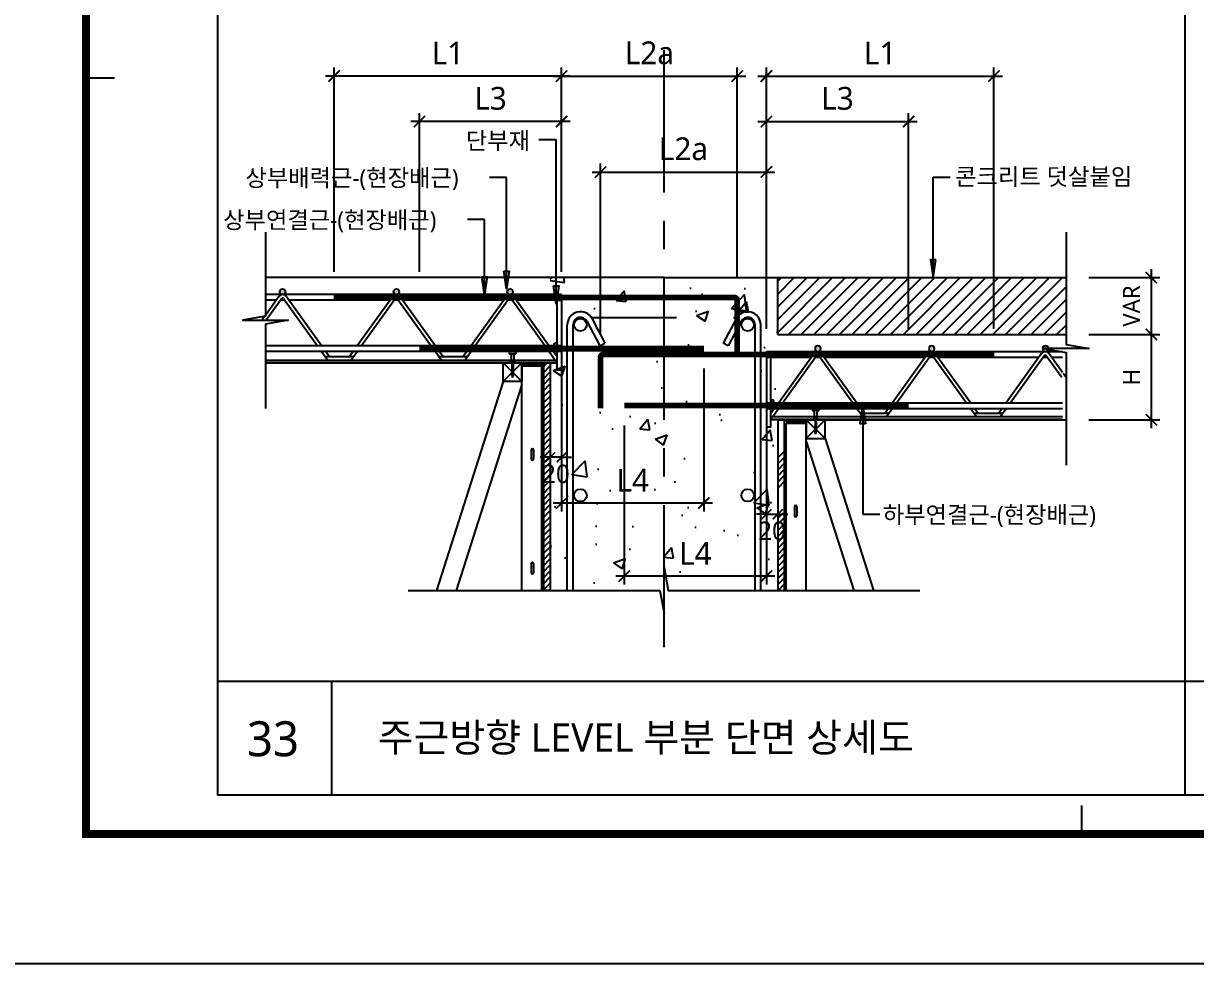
# Model space of a CAD drawing. Extents: x 10983 to 44623, y -18406 to 11294.
# Drawn here: x 27983 to 30044, y -6526 to -4873 of the extents above; entities that cross this region are included whole.
import ezdxf

# ---------------------------------------------------------------- set-up
doc = ezdxf.new("R2010")
doc.units = 0
doc.header["$LTSCALE"] = 100
doc.header["$MEASUREMENT"] = 0
doc.header["$PDMODE"] = 3
doc.header["$PDSIZE"] = 10
for name, pattern in [('CEN', [62, 60, -1, 0, -1]), ('CENTERX2', [4, 2.5, -0.5, 0.5, -0.5]), ('HID', [2.5, 1.5, -1]), ('HIDDEN', [0.375, 0.25, -0.125])]:
    doc.linetypes.add(name, pattern=pattern)
doc.layers.get('0').update_dxf_attribs({"linetype": 'CONTINUOUS'})
doc.layers.get('Defpoints').update_dxf_attribs({"color": 165, "linetype": 'CONTINUOUS'})
for name, color, linetype in [('-비콘 단부', 7, 'CONTINUOUS'), ('DECK-CEN', 1, 'CEN'), ('DECK-CON', 2, 'CONTINUOUS'), ('DECK-DIM', 255, 'CONTINUOUS'), ('DECK-ETC STEEL', 6, 'CONTINUOUS'), ('DECK-HATCH', 251, 'CONTINUOUS'), ('DECK-JOINT BAR', 4, 'HIDDEN'), ('DECK-LATTICE', 7, 'CONTINUOUS'), ('DECK-PG', 4, 'CONTINUOUS'), ('DECK-RC', 251, 'CONTINUOUS'), ('DECK-RC(ETC)', 252, 'CONTINUOUS'), ('DECK-TABLE', 7, 'CONTINUOUS'), ('DECK-TEXT', 7, 'CONTINUOUS'), ('DECK-TITLE TEXT', 3, 'CONTINUOUS'), ('DECK-TRANS', 3, 'CONTINUOUS'), ('form', 7, 'CONTINUOUS')]:
    doc.layers.add(name, color=color, linetype=linetype)
doc.styles.add('SY Panel', font='malgun.ttf')
doc.styles.add('VICON TEXT', font='malgun.ttf')
doc.dimstyles.new('STDECK-DIM', dxfattribs={"dimtxt": 35, "dimasz": 20, "dimexe": 15, "dimexo": 40, "dimgap": 10, "dimtad": 1, "dimdec": 0, "dimtxsty": 'SY Panel', "dimblk": 'ARCHTICK', "dimcen": 2.5, "dimdle": 15, "dimclrd": 7, "dimclre": 7, "dimclrt": 6, "dimadec": 0, "dimazin": 0, "dimtfac": 1, "dimtdec": 0, "dimtmove": 0, "dimatfit": 3, "dimldrblk": 'ARCHTICK', "dimfxl": 1, "dimarcsym": 0})
doc.dimstyles.new('STDECK-DIM 2', dxfattribs={"dimscale": 2.5, "dimtxt": 12, "dimasz": 7, "dimexe": 3, "dimexo": 3, "dimgap": 3, "dimtad": 1, "dimdec": 0, "dimlunit": 6, "dimtxsty": 'VICON TEXT', "dimblk": 'ARCHTICK', "dimcen": 2.5, "dimclrd": 7, "dimclre": 7, "dimclrt": 6, "dimadec": 0, "dimazin": 0, "dimtfac": 1, "dimtdec": 0, "dimtix": 1, "dimtmove": 0, "dimatfit": 3, "dimfxl": 1, "dimarcsym": 0})

# ---------------------------------------------------------------- blocks, each defined once
blk = doc.blocks.new('_ArchTick')
at = {"color": 0, "linetype": 'ByBlock', "const_width": 0.15}
blk.add_lwpolyline([(-0.5, -0.5), (0.5, 0.5)], dxfattribs=at)
blk = doc.blocks.new('*D86')
at = {"layer": 'DECK-DIM', "color": 7, "lineweight": -2}
for p, q in [((28944.5, -4965.5), (28514.5, -4965.5)), ((28529.5, -5309.9), (28529.5, -4950.5)), ((28929.5, -5309.9), (28929.5, -4950.5))]:
    blk.add_line(p, q, dxfattribs=at)
at = {"layer": 'Defpoints', "color": 0, "ltscale": 0.5}
for p in [(28529.5, -4965.5), (28529.5, -5349.9), (28929.5, -5349.9)]:
    blk.add_point(p, dxfattribs=at)
at = {"layer": 'DECK-DIM', "color": 7, "lineweight": -2, "ltscale": 0.5, "xscale": 20, "yscale": 20, "zscale": 20, "rotation": 180}
blk.add_blockref('_ArchTick', (28529.5, -4965.5), dxfattribs=at)
at = {"layer": 'DECK-DIM', "color": 7, "lineweight": -2, "ltscale": 0.5, "xscale": 20, "yscale": 20, "zscale": 20}
blk.add_blockref('_ArchTick', (28929.5, -4965.5), dxfattribs=at)
at = {"layer": 'DECK-DIM', "color": 6, "ltscale": 0.5, "insert": (28729.5, -4925.1), "char_height": 40, "attachment_point": 5, "style": 'SY Panel'}
blk.add_mtext('L1', dxfattribs=at)
blk = doc.blocks.new('*D87')
at = {"layer": 'DECK-DIM', "color": 7, "lineweight": -2}
for p, q in [((28944.5, -5045.5), (28664.5, -5045.5)), ((28679.5, -5309.9), (28679.5, -5030.5)), ((28929.5, -5309.9), (28929.5, -5030.5))]:
    blk.add_line(p, q, dxfattribs=at)
at = {"layer": 'Defpoints', "color": 0, "ltscale": 0.5}
for p in [(28679.5, -5045.5), (28679.5, -5349.9), (28929.5, -5349.9)]:
    blk.add_point(p, dxfattribs=at)
at = {"layer": 'DECK-DIM', "color": 7, "lineweight": -2, "ltscale": 0.5, "xscale": 20, "yscale": 20, "zscale": 20, "rotation": 180}
blk.add_blockref('_ArchTick', (28679.5, -5045.5), dxfattribs=at)
at = {"layer": 'DECK-DIM', "color": 7, "lineweight": -2, "ltscale": 0.5, "xscale": 20, "yscale": 20, "zscale": 20}
blk.add_blockref('_ArchTick', (28929.5, -5045.5), dxfattribs=at)
at = {"layer": 'DECK-DIM', "color": 6, "ltscale": 0.5, "insert": (28804.5, -5004.9), "char_height": 40, "attachment_point": 5, "style": 'SY Panel'}
blk.add_mtext('L3', dxfattribs=at)
blk = doc.blocks.new('*D88')
at = {"layer": 'DECK-DIM', "color": 7, "lineweight": -2}
for p, q in [((29274.5, -4965.5), (29704.5, -4965.5)), ((29289.5, -5409.9), (29289.5, -4950.5)), ((29689.5, -5409.9), (29689.5, -4950.5))]:
    blk.add_line(p, q, dxfattribs=at)
at = {"layer": 'Defpoints', "color": 0, "ltscale": 0.5}
for p in [(29689.5, -4965.5), (29289.5, -5449.9), (29689.5, -5449.9)]:
    blk.add_point(p, dxfattribs=at)
at = {"layer": 'DECK-DIM', "color": 7, "lineweight": -2, "ltscale": 0.5, "xscale": 20, "yscale": 20, "zscale": 20, "rotation": 180}
blk.add_blockref('_ArchTick', (29289.5, -4965.5), dxfattribs=at)
at = {"layer": 'DECK-DIM', "color": 7, "lineweight": -2, "ltscale": 0.5, "xscale": 20, "yscale": 20, "zscale": 20}
blk.add_blockref('_ArchTick', (29689.5, -4965.5), dxfattribs=at)
at = {"layer": 'DECK-DIM', "color": 6, "ltscale": 0.5, "insert": (29489.5, -4925.1), "char_height": 40, "attachment_point": 5, "style": 'SY Panel'}
blk.add_mtext('L1', dxfattribs=at)
blk = doc.blocks.new('*D89')
at = {"layer": 'DECK-DIM', "color": 7, "lineweight": -2}
for p, q in [((29274.5, -5045.5), (29554.5, -5045.5)), ((29289.5, -5409.9), (29289.5, -5030.5)), ((29539.5, -5409.9), (29539.5, -5030.5))]:
    blk.add_line(p, q, dxfattribs=at)
at = {"layer": 'Defpoints', "color": 0, "ltscale": 0.5}
for p in [(29539.5, -5045.5), (29289.5, -5449.9), (29539.5, -5449.9)]:
    blk.add_point(p, dxfattribs=at)
at = {"layer": 'DECK-DIM', "color": 7, "lineweight": -2, "ltscale": 0.5, "xscale": 20, "yscale": 20, "zscale": 20, "rotation": 180}
blk.add_blockref('_ArchTick', (29289.5, -5045.5), dxfattribs=at)
at = {"layer": 'DECK-DIM', "color": 7, "lineweight": -2, "ltscale": 0.5, "xscale": 20, "yscale": 20, "zscale": 20}
blk.add_blockref('_ArchTick', (29539.5, -5045.5), dxfattribs=at)
at = {"layer": 'DECK-DIM', "color": 6, "ltscale": 0.5, "insert": (29414.5, -5004.9), "char_height": 40, "attachment_point": 5, "style": 'SY Panel'}
blk.add_mtext('L3', dxfattribs=at)
blk = doc.blocks.new('*D199')
at = {"layer": 'DECK-DIM', "color": 7, "lineweight": -2}
for p, q in [((28909.5, -5497.4), (28909.5, -5643.5)), ((28929.5, -5497.4), (28929.5, -5643.5)), ((28909.5, -5636), (28892, -5636)), ((28929.5, -5636), (28909.5, -5636)), ((28929.5, -5636), (28947, -5636))]:
    blk.add_line(p, q, dxfattribs=at)
at = {"layer": 'Defpoints', "color": 0, "ltscale": 0.5}
for p in [(28909.5, -5489.9), (28929.5, -5489.9), (28909.5, -5636)]:
    blk.add_point(p, dxfattribs=at)
at = {"layer": 'DECK-DIM', "color": 7, "lineweight": -2, "ltscale": 0.5, "xscale": 17.5, "yscale": 17.5, "zscale": 17.5}
blk.add_blockref('_ArchTick', (28909.5, -5636), dxfattribs=at)
at = {"layer": 'DECK-DIM', "color": 7, "lineweight": -2, "ltscale": 0.5, "xscale": 17.5, "yscale": 17.5, "zscale": 17.5, "rotation": 180}
blk.add_blockref('_ArchTick', (28929.5, -5636), dxfattribs=at)
at = {"layer": 'DECK-DIM', "color": 6, "ltscale": 0.5, "insert": (28919.5, -5665.3), "char_height": 32.5, "attachment_point": 5, "style": 'VICON TEXT'}
blk.add_mtext('20', dxfattribs=at)
blk = doc.blocks.new('*D200')
at = {"layer": 'DECK-DIM', "color": 7, "lineweight": -2}
for p, q in [((29966.2, -5304.9), (29966.2, -5434.9)), ((29856.2, -5319.9), (29981.2, -5319.9)), ((29856.2, -5419.9), (29981.2, -5419.9))]:
    blk.add_line(p, q, dxfattribs=at)
at = {"layer": 'Defpoints', "color": 0, "ltscale": 0.5}
for p in [(29816.2, -5319.9), (29816.2, -5419.9), (29966.2, -5419.9)]:
    blk.add_point(p, dxfattribs=at)
at = {"layer": 'DECK-DIM', "color": 7, "lineweight": -2, "ltscale": 0.5, "xscale": 20, "yscale": 20, "zscale": 20}
for p, rotation in [((29966.2, -5319.9), 90), ((29966.2, -5419.9), 270)]:
    blk.add_blockref('_ArchTick', p, dxfattribs=dict(at, rotation=rotation))
at = {"layer": 'DECK-DIM', "color": 6, "ltscale": 0.5, "insert": (29931.2, -5369.9), "char_height": 30, "attachment_point": 5, "rotation": 90, "style": 'SY Panel'}
blk.add_mtext('VAR', dxfattribs=at)
blk = doc.blocks.new('*D201')
at = {"layer": 'DECK-DIM', "color": 7, "lineweight": -2}
for p, q in [((29966.2, -5404.9), (29966.2, -5584.9)), ((29856.2, -5419.9), (29981.2, -5419.9)), ((29856.2, -5569.9), (29981.2, -5569.9))]:
    blk.add_line(p, q, dxfattribs=at)
at = {"layer": 'Defpoints', "color": 0, "ltscale": 0.5}
for p in [(29816.2, -5419.9), (29816.2, -5569.9), (29966.2, -5569.9)]:
    blk.add_point(p, dxfattribs=at)
at = {"layer": 'DECK-DIM', "color": 7, "lineweight": -2, "ltscale": 0.5, "xscale": 20, "yscale": 20, "zscale": 20}
for p, rotation in [((29966.2, -5419.9), 90), ((29966.2, -5569.9), 270)]:
    blk.add_blockref('_ArchTick', p, dxfattribs=dict(at, rotation=rotation))
at = {"layer": 'DECK-DIM', "color": 6, "ltscale": 0.5, "insert": (29931.2, -5494.9), "char_height": 30, "attachment_point": 5, "rotation": 90, "style": 'SY Panel'}
blk.add_mtext('H', dxfattribs=at)
blk = doc.blocks.new('*D203')
at = {"layer": 'DECK-DIM', "color": 7, "lineweight": -2}
for p, q in [((29289.5, -5597.4), (29289.5, -5743.5)), ((29309.5, -5597.4), (29309.5, -5743.5)), ((29289.5, -5736), (29272, -5736)), ((29289.5, -5736), (29309.5, -5736)), ((29309.5, -5736), (29327, -5736))]:
    blk.add_line(p, q, dxfattribs=at)
at = {"layer": 'Defpoints', "color": 0, "ltscale": 0.5}
for p in [(29289.5, -5589.9), (29309.5, -5589.9), (29309.5, -5736)]:
    blk.add_point(p, dxfattribs=at)
at = {"layer": 'DECK-DIM', "color": 7, "lineweight": -2, "ltscale": 0.5, "xscale": 17.5, "yscale": 17.5, "zscale": 17.5}
blk.add_blockref('_ArchTick', (29289.5, -5736), dxfattribs=at)
at = {"layer": 'DECK-DIM', "color": 7, "lineweight": -2, "ltscale": 0.5, "xscale": 17.5, "yscale": 17.5, "zscale": 17.5, "rotation": 180}
blk.add_blockref('_ArchTick', (29309.5, -5736), dxfattribs=at)
at = {"layer": 'DECK-DIM', "color": 6, "ltscale": 0.5, "insert": (29299.5, -5765.3), "char_height": 32.5, "attachment_point": 5, "style": 'VICON TEXT'}
blk.add_mtext('20', dxfattribs=at)
blk = doc.blocks.new('*D204')
at = {"layer": 'DECK-DIM', "color": 7, "lineweight": -2}
for p, q in [((29039.5, -5579.9), (29039.5, -5859.9)), ((29289.5, -5579.9), (29289.5, -5859.9)), ((29304.5, -5844.9), (29024.5, -5844.9))]:
    blk.add_line(p, q, dxfattribs=at)
at = {"layer": 'Defpoints', "color": 0, "ltscale": 0.5}
for p in [(29039.5, -5539.9), (29289.5, -5539.9), (29039.5, -5844.9)]:
    blk.add_point(p, dxfattribs=at)
at = {"layer": 'DECK-DIM', "color": 7, "lineweight": -2, "ltscale": 0.5, "xscale": 20, "yscale": 20, "zscale": 20, "rotation": 180}
blk.add_blockref('_ArchTick', (29039.5, -5844.9), dxfattribs=at)
at = {"layer": 'DECK-DIM', "color": 7, "lineweight": -2, "ltscale": 0.5, "xscale": 20, "yscale": 20, "zscale": 20}
blk.add_blockref('_ArchTick', (29289.5, -5844.9), dxfattribs=at)
at = {"layer": 'DECK-DIM', "color": 6, "ltscale": 0.5, "insert": (29164.5, -5804.9), "char_height": 40, "attachment_point": 5, "style": 'SY Panel'}
blk.add_mtext('L4', dxfattribs=at)
blk = doc.blocks.new('*D205')
at = {"layer": 'DECK-DIM', "color": 7, "lineweight": -2}
for p, q in [((28929.5, -5479.9), (28929.5, -5731.3)), ((29179.5, -5479.9), (29179.5, -5731.3)), ((28914.5, -5716.3), (29194.5, -5716.3))]:
    blk.add_line(p, q, dxfattribs=at)
at = {"layer": 'Defpoints', "color": 0, "ltscale": 0.5}
for p in [(28929.5, -5439.9), (29179.5, -5439.9), (29179.5, -5716.3)]:
    blk.add_point(p, dxfattribs=at)
at = {"layer": 'DECK-DIM', "color": 7, "lineweight": -2, "ltscale": 0.5, "xscale": 20, "yscale": 20, "zscale": 20, "rotation": 180}
blk.add_blockref('_ArchTick', (28929.5, -5716.3), dxfattribs=at)
at = {"layer": 'DECK-DIM', "color": 7, "lineweight": -2, "ltscale": 0.5, "xscale": 20, "yscale": 20, "zscale": 20}
blk.add_blockref('_ArchTick', (29179.5, -5716.3), dxfattribs=at)
at = {"layer": 'DECK-DIM', "color": 6, "ltscale": 0.5, "insert": (29054.5, -5676.3), "char_height": 40, "attachment_point": 5, "style": 'SY Panel'}
blk.add_mtext('L4', dxfattribs=at)
blk = doc.blocks.new('*D216')
at = {"layer": 'DECK-DIM', "color": 7, "lineweight": -2}
for p, q in [((28914.5, -4965.5), (29253.1, -4965.5)), ((28929.5, -5309.9), (28929.5, -4950.5)), ((29238.1, -5319.9), (29238.1, -4950.5))]:
    blk.add_line(p, q, dxfattribs=at)
at = {"layer": 'Defpoints', "color": 0, "ltscale": 0.5}
for p in [(29238.1, -4965.5), (28929.5, -5349.9), (29238.1, -5359.9)]:
    blk.add_point(p, dxfattribs=at)
at = {"layer": 'DECK-DIM', "color": 7, "lineweight": -2, "ltscale": 0.5, "xscale": 20, "yscale": 20, "zscale": 20, "rotation": 180}
blk.add_blockref('_ArchTick', (28929.5, -4965.5), dxfattribs=at)
at = {"layer": 'DECK-DIM', "color": 7, "lineweight": -2, "ltscale": 0.5, "xscale": 20, "yscale": 20, "zscale": 20}
blk.add_blockref('_ArchTick', (29238.1, -4965.5), dxfattribs=at)
at = {"layer": 'DECK-DIM', "color": 6, "ltscale": 0.5, "insert": (29083.8, -4924.9), "char_height": 40, "attachment_point": 5, "style": 'SY Panel'}
blk.add_mtext('L2a', dxfattribs=at)
blk = doc.blocks.new('*D217')
at = {"layer": 'DECK-DIM', "color": 7, "lineweight": -2}
for p, q in [((28997.9, -5419.9), (28997.9, -5119.3)), ((29289.5, -5409.9), (29289.5, -5119.3)), ((28982.9, -5134.3), (29304.5, -5134.3))]:
    blk.add_line(p, q, dxfattribs=at)
at = {"layer": 'Defpoints', "color": 0, "ltscale": 0.5}
for p in [(29289.5, -5134.3), (28997.9, -5459.9), (29289.5, -5449.9)]:
    blk.add_point(p, dxfattribs=at)
at = {"layer": 'DECK-DIM', "color": 7, "lineweight": -2, "ltscale": 0.5, "xscale": 20, "yscale": 20, "zscale": 20, "rotation": 180}
blk.add_blockref('_ArchTick', (28997.9, -5134.3), dxfattribs=at)
at = {"layer": 'DECK-DIM', "color": 7, "lineweight": -2, "ltscale": 0.5, "xscale": 20, "yscale": 20, "zscale": 20}
blk.add_blockref('_ArchTick', (29289.5, -5134.3), dxfattribs=at)
at = {"layer": 'DECK-DIM', "color": 6, "ltscale": 0.5, "insert": (29143.7, -5093.6), "char_height": 40, "attachment_point": 5, "style": 'SY Panel'}
blk.add_mtext('L2a', dxfattribs=at)
blk = doc.blocks.new('tg3')
at = {"layer": 'DECK-TRANS', "ltscale": 0.5}
h = blk.add_hatch(color=3, dxfattribs=at)
h.dxf.hatch_style = 1
h.paths.add_polyline_path([(6018.8, 42141.7, 1), (6008.8, 42141.7, 0.399881), (6013.6, 42136.7), (6014.1, 42136.7, 0.399881)])
h.paths.add_polyline_path([(6208.9, 42141.7, 1), (6218.9, 42141.7, 1)])
h.paths.add_polyline_path([(6418.8, 42141.7, 1), (6408.8, 42141.7, 0.399881), (6413.6, 42136.7), (6414.1, 42136.7, 0.399881)])
at = {"layer": '-비콘 단부', "color": 116, "ltscale": 0.5}
blk.add_lwpolyline([(6496.5, 42046.7), (6496.5, 42126.7), (6504.5, 42126.7), (6504.5, 42004), (6496.5, 42004), (6496.5, 42036.7)], dxfattribs=at)
blk.add_circle((6494, 42049.2), 2.5, dxfattribs=at)
at = {"layer": 'DECK-LATTICE', "ltscale": 0.5}
for p, q in [((6504.5, 42136.7), (5983.8, 42136.7)), ((6007.5, 42133.4), (5983.8, 42100.3)), ((6002.7, 42126.7), (5983.8, 42126.7)), ((6012.4, 42129.9), (5985, 42091.7)), ((6017.9, 42126.7), (6010.1, 42126.7)), ((6015.6, 42129.9), (6075.4, 42046.7)), ((6020.5, 42133.4), (6082.8, 42046.7)), ((6202.7, 42126.7), (6025.3, 42126.7)), ((6207.5, 42133.4), (6145.2, 42046.7)), ((6212.4, 42129.9), (6152.6, 42046.7)), ((6217.9, 42126.7), (6210.1, 42126.7)), ((6215.6, 42129.9), (6275.4, 42046.7)), ((6220.5, 42133.4), (6282.8, 42046.7)), ((6402.7, 42126.7), (6225.3, 42126.7)), ((6407.5, 42133.4), (6345.2, 42046.7)), ((6412.4, 42129.9), (6352.6, 42046.7)), ((6417.9, 42126.7), (6410.1, 42126.7)), ((6415.6, 42129.9), (6475.4, 42046.7)), ((6420.5, 42133.4), (6482.8, 42046.7)), ((6504.5, 42126.7), (6425.3, 42126.7)), ((6504.5, 42136.7), (6504.5, 42126.7)), ((5982.5, 42098.6), (5977.6, 42091.7)), ((6504.5, 42046.7), (5983.8, 42046.7)), ((6504.5, 42036.7), (5983.8, 42036.7)), ((6082.6, 42036.7), (6093.4, 42021.7)), ((6089.1, 42027.7), (6139, 42027.7)), ((6090, 42036.7), (6096.5, 42027.7)), ((6093.4, 42021.7), (6134.6, 42021.7)), ((6138, 42036.7), (6131.6, 42027.7)), ((6145.4, 42036.7), (6134.6, 42021.7)), ((6282.6, 42036.7), (6293.4, 42021.7)), ((6289.1, 42027.7), (6339, 42027.7)), ((6290, 42036.7), (6296.5, 42027.7)), ((6293.4, 42021.7), (6334.6, 42021.7)), ((6338, 42036.7), (6331.6, 42027.7)), ((6345.4, 42036.7), (6334.6, 42021.7)), ((6482.6, 42036.7), (6493.4, 42021.7)), ((6490, 42036.7), (6496.5, 42027.7))]:
    blk.add_line(p, q, dxfattribs=at)
for centre, radius in [((6014, 42128.7), 8), ((6014, 42128.7), 2), ((6214, 42128.7), 8), ((6214, 42128.7), 2), ((6414, 42128.7), 8), ((6414, 42128.7), 2)]:
    blk.add_arc(centre, radius, 35.7097, 144.2903, dxfattribs=at)
at = {"layer": 'DECK-PG', "ltscale": 0.5}
for p, q in [((5983.8, 42021.7), (6495.5, 42021.7)), ((5983.8, 42017.2), (6495.5, 42017.2)), ((5983.8, 42016.7), (6495.5, 42016.7)), ((6495.5, 42016.7), (6495.5, 42021.7))]:
    blk.add_line(p, q, dxfattribs=at)
at = {"layer": 'DECK-TRANS', "ltscale": 0.5}
for centre in [(6013.8, 42141.7), (6213.9, 42141.7), (6413.8, 42141.7)]:
    blk.add_circle(centre, 5, dxfattribs=at)

msp = doc.modelspace()

# ---------------------------------------------------------------- hatches: boundary and pattern name
at = {"linetype": 'ByBlock'}
h = msp.add_hatch(color=256, dxfattribs=at)
h.paths.add_polyline_path([(29587.1, -5288.4), (29582.4, -5288.4), (29582.4, -5319.9)])
h.paths.add_polyline_path([(29582.4, -5288.4), (29577.7, -5288.4), (29582.4, -5319.9)])
h = msp.add_hatch(color=256, dxfattribs=at)
h.paths.add_polyline_path([(28828.1, -5308.4), (28832.8, -5308.4), (28832.8, -5339.9)])
h.paths.add_polyline_path([(28832.8, -5308.4), (28837.5, -5308.4), (28832.8, -5339.9)])
h = msp.add_hatch(color=256, dxfattribs=at)
h.paths.add_polyline_path([(28789.1, -5318.4), (28793.8, -5318.4), (28793.8, -5349.9)])
h.paths.add_polyline_path([(28793.8, -5318.4), (28798.5, -5318.4), (28793.8, -5349.9)])
h = msp.add_hatch(color=256, dxfattribs=at)
h.paths.add_polyline_path([(28915, -5334.6), (28919.8, -5334.6), (28919.8, -5366)])
h.paths.add_polyline_path([(28919.8, -5334.6), (28924.5, -5334.6), (28919.8, -5366)])
h = msp.add_hatch(color=256, dxfattribs=at)
h.paths.add_polyline_path([(29458.9, -5545.9), (29458.9, -5577.3), (29463.6, -5577.3)])
h.paths.add_polyline_path([(29458.9, -5545.9), (29454.2, -5577.3), (29458.9, -5577.3)])
at = {"layer": 'DECK-HATCH'}
h = msp.add_hatch(dxfattribs=at)
h.set_pattern_fill('AR-CONC', color=256, scale=30, style=0)
h.set_pattern_definition([(50, (6451.72, -6937.87), (215.178, -18.8256), [22.5, -247.5]), (355, (6451.72, -6937.87), (-41.6254, 225.6576), [18, -198]), (100.4514, (6469.66, -6939.44), (173.5527, 206.832), [19.122, -210.3426]), (46.1842, (6451.72, -6877.87), (320.1724, -49.6558), [33.75, -371.25]), (96.6356, (6478.4, -6882), (280.3986, 292.2356), [28.683, -315.514]), (351.1842, (6451.72, -6877.87), (280.3986, 292.2356), [27, -297]), (21, (6481.72, -6892.87), (179.0721, -120.7857), [22.5, -247.5]), (326, (6481.72, -6892.87), (72.9946, 217.545), [18, -198]), (71.4514, (6496.65, -6902.93), (252.0667, 96.7593), [19.122, -210.3426]), (37.5, (6451.725, -6937.87), (3.64796, 99.86816), [0, -195.6, 0, -201, 0, -198.75]), (7.5, (6451.72, -6937.87), (78.92086, 118.3235), [0, -114.6, 0, -191.1, 0, -75.75]), (327.5, (6384.825, -6937.87), (160.14673, -6.76646), [0, -75, 0, -234, 0, -310.5]), (317.5, (6354.82, -6937.87), (174.95585, 30.0315), [0, -97.5, 0, -155.4, 0, -220.5])])
h.paths.add_polyline_path([(29109.5, -5319.9), (28909.5, -5319.9), (28909.5, -5870), (29102.4, -5870), (29109.5, -5910), (29109.5, -5830)])
h.paths.add_polyline_path([(29309.5, -5319.9), (29109.5, -5319.9), (29109.5, -5830), (29116.5, -5870), (29309.5, -5870)])
at = {"layer": 'DECK-HATCH', "linetype": 'ByBlock'}
h = msp.add_hatch(dxfattribs=at)
h.set_pattern_fill('ANSI31', color=256, scale=5, style=0)
h.set_pattern_definition([(45, (-7727669.923, -2456209.229), (-11.225320152, 11.225320152), [])])
h.paths.add_polyline_path([(29352.7, -5319.9), (29309.5, -5319.9), (29309.5, -5419.9), (29352.7, -5419.9)])
h.paths.add_polyline_path([(29816.2, -5319.9), (29352.7, -5319.9), (29352.7, -5419.9), (29816.2, -5419.9)])
h = msp.add_hatch(dxfattribs=at)
h.set_pattern_fill('ANSI31', color=256, scale=60, style=0)
h.set_pattern_definition([(45, (6451.725, -5287.8665), (-5.3033009, 5.3033009), [])])
h.paths.add_polyline_path([(28909.5, -5469.9), (28897.5, -5469.9), (28897.5, -5870), (28909.5, -5870)])
h.paths.add_polyline_path([(28890.2, -5588.5), (28948.8, -5588.5), (28948.8, -5633.5), (28890.2, -5633.5)], flags=9)

# ---------------------------------------------------------------- linework, layer by layer
at = {"linetype": 'ByBlock'}
for p, q in [((28889.5, -5077.3), (28919.8, -5077.3)), ((28919.8, -5366), (28919.8, -5077.3)), ((28832.8, -5143.7), (28802.8, -5143.7)), ((28832.8, -5339.9), (28832.8, -5143.7)), ((29582.4, -5143.6), (29612.4, -5143.6)), ((29582.4, -5319.9), (29582.4, -5143.6)), ((28793.8, -5217.7), (28763.8, -5217.7)), ((28793.8, -5349.9), (28793.8, -5217.7)), ((29458.9, -5545.9), (29458.9, -5736)), ((29458.9, -5736), (29488.9, -5736))]:
    msp.add_line(p, q, dxfattribs=at)
for points in [[(29587.1, -5288.4), (29577.7, -5288.4), (29582.4, -5319.9), (29587.1, -5288.4)], [(28828.1, -5308.4), (28837.5, -5308.4), (28832.8, -5339.9), (28828.1, -5308.4)], [(28789.1, -5318.4), (28798.5, -5318.4), (28793.8, -5349.9), (28789.1, -5318.4)], [(28915, -5334.6), (28924.5, -5334.6), (28919.8, -5366), (28915, -5334.6)], [(29463.6, -5577.3), (29454.2, -5577.3), (29458.9, -5545.9), (29463.6, -5577.3)]]:
    msp.add_lwpolyline(points, dxfattribs=at)
at = {"layer": 'DECK-CEN', "linetype": 'CENTERX2'}
msp.add_line((29109.5, -5970), (29109.5, -4898), dxfattribs=at)
at = {"layer": 'DECK-CON'}
for p, q in [((29109.5, -5319.9), (28408.8, -5319.9)), ((29109.5, -5319.9), (29816.2, -5319.9)), ((29309.5, -5419.9), (29309.5, -5319.9)), ((29309.5, -5419.9), (29816.2, -5419.9)), ((28909.5, -5469.9), (28408.8, -5469.9)), ((29309.5, -5569.9), (29816.2, -5569.9)), ((29321.5, -5569.9), (29309.5, -5569.9)), ((29309.5, -5569.9), (29309.5, -5870)), ((29321.5, -5870), (29321.5, -5569.9))]:
    msp.add_line(p, q, dxfattribs=at)
for points in [[(28408.8, -5239.9), (28408.8, -5387.8), (28368.8, -5394.9), (28448.8, -5394.9), (28408.8, -5401.9), (28408.8, -5549.9)], [(29816.2, -5239.9), (29816.2, -5437.8), (29856.2, -5444.9), (29776.2, -5444.9), (29816.2, -5451.9), (29816.2, -5649.9)], [(28659.5, -5870), (29102.4, -5870), (29109.5, -5910), (29109.5, -5830), (29116.5, -5870), (29559.5, -5870)]]:
    msp.add_lwpolyline(points, dxfattribs=at)
msp.add_lwpolyline([(28897.5, -5469.9), (28909.5, -5469.9), (28909.5, -5870), (28897.5, -5870)], close=True, dxfattribs=at)
at = {"layer": 'DECK-ETC STEEL'}
for p, q in [((29324.5, -5569.9), (29321.5, -5569.9)), ((29324.5, -5569.9), (29321.5, -5569.9)), ((29324.5, -5572.9), (29324.5, -5569.9)), ((29359.5, -5572.9), (29324.5, -5572.9)), ((29324.5, -5575.9), (29359.5, -5575.9)), ((29324.5, -5870), (29324.5, -5575.9)), ((29321.5, -5870), (29324.5, -5870))]:
    msp.add_line(p, q, dxfattribs=at)
msp.add_lwpolyline([(28894.5, -5469.9), (28897.5, -5469.9), (28897.5, -5870), (28894.5, -5870), (28894.5, -5475.9), (28859.5, -5475.9), (28859.5, -5472.9), (28894.5, -5472.9), (28894.5, -5469.9), (28897.5, -5469.9)], dxfattribs=at)
at = {"layer": 'DECK-HATCH', "linetype": 'ByBlock'}
for p, q in [((29309.5, -5637.1), (29321.5, -5625.1)), ((29309.5, -5647.7), (29321.5, -5635.7)), ((29309.5, -5658.3), (29321.5, -5646.3)), ((29309.5, -5668.9), (29321.5, -5656.9)), ((29309.5, -5679.5), (29321.5, -5667.5)), ((29311.1, -5688.5), (29321.5, -5678.2)), ((29309.5, -5743.2), (29319.1, -5733.5)), ((29309.5, -5753.8), (29321.5, -5741.8)), ((29309.5, -5764.4), (29321.5, -5752.4)), ((29309.5, -5775), (29321.5, -5763)), ((29309.5, -5785.6), (29321.5, -5773.6)), ((29309.5, -5796.2), (29321.5, -5784.2)), ((29309.5, -5806.8), (29321.5, -5794.8)), ((29309.5, -5817.4), (29321.5, -5805.4)), ((29309.5, -5828), (29321.5, -5816)), ((29309.5, -5838.6), (29321.5, -5826.6)), ((29309.5, -5849.2), (29321.5, -5837.2)), ((29309.5, -5859.9), (29321.5, -5847.9)), ((29310, -5870), (29321.5, -5858.5))]:
    msp.add_line(p, q, dxfattribs=at)
at = {"layer": 'DECK-JOINT BAR', "const_width": 10}
for points in [[(28528.9, -5354.9), (29233.1, -5354.9, -0.414214), (29238.1, -5359.9), (29238.1, -5454.9)], [(28997.9, -5549.9), (28997.9, -5459.9, -0.414214), (29002.9, -5454.9), (29690.1, -5454.9)]]:
    msp.add_lwpolyline(points, format="xyb", dxfattribs=at)
for points in [[(28679.5, -5444.9), (29179.5, -5444.9)], [(29539.5, -5544.9), (29039.5, -5544.9)]]:
    msp.add_lwpolyline(points, dxfattribs=at)
at = {"layer": 'DECK-RC'}
for p, q in [((28974, -5396.8), (28996.5, -5439.8)), ((28982.9, -5392.2), (29005.3, -5435.2)), ((29236.1, -5392.2), (29213.6, -5435.2)), ((29245, -5396.8), (29222.5, -5439.8)), ((28939.5, -5870), (28939.5, -5402.9)), ((28949.5, -5870), (28949.5, -5402.9)), ((29269.5, -5870), (29269.5, -5402.9)), ((29279.5, -5870), (29279.5, -5402.9)), ((28996.5, -5439.8), (29005.3, -5435.2)), ((29222.5, -5439.8), (29213.6, -5435.2))]:
    msp.add_line(p, q, dxfattribs=at)
at = {"layer": 'DECK-RC', "linetype": 'HID'}
msp.add_line((28981.4, -5389.9), (29237.5, -5389.9), dxfattribs=at)
at = {"layer": 'DECK-RC'}
for centre in [(28962.5, -5402.9), (29256.5, -5402.9), (28962.5, -5702.9), (29256.5, -5702.9)]:
    msp.add_circle(centre, 11, dxfattribs=at)
for centre, radius, start, end in [((28962.5, -5402.9), 23, 27.5898, 180), ((28962.5, -5402.9), 13, 27.5824, 180), ((29256.5, -5402.9), 23, 0, 152.4102), ((29256.5, -5402.9), 13, 0, 152.4176)]:
    msp.add_arc(centre, radius, start, end, dxfattribs=at)
at = {"layer": 'DECK-RC(ETC)'}
for p, q in [((28837, -5450.9), (28837, -5452.9)), ((28838, -5449.9), (28848, -5449.9)), ((28838, -5453.9), (28848, -5453.9)), ((28840.7, -5456.2), (28840.7, -5466.6)), ((28845.3, -5456.2), (28845.3, -5466.6)), ((28849, -5450.9), (28849, -5452.9)), ((28859.5, -5502.9), (28826.5, -5469.9)), ((28826.5, -5502.9), (28859.5, -5469.9)), ((28839, -5468.5), (28839, -5469.3)), ((28839.6, -5467.9), (28840.1, -5467.9)), ((28839.6, -5469.9), (28846.4, -5469.9)), ((28840.1, -5467.9), (28845.9, -5467.9)), ((28842, -5467.9), (28844, -5467.9)), ((28842, -5469.9), (28842, -5490.4)), ((28844, -5469.9), (28844, -5490.4)), ((28845.9, -5467.9), (28846.4, -5467.9)), ((28847, -5468.5), (28847, -5469.3)), ((28859.5, -5870), (28859.5, -5475.9)), ((28842, -5490.4), (28843, -5495.4)), ((28843, -5495.4), (28844, -5490.4)), ((28826.5, -5502.9), (28709.5, -5870)), ((28859.5, -5508), (28744.1, -5870)), ((29370, -5550.9), (29370, -5552.9)), ((29381, -5549.9), (29371, -5549.9)), ((29381, -5553.9), (29371, -5553.9)), ((29373.7, -5556.2), (29373.7, -5566.6)), ((29378.3, -5556.2), (29378.3, -5566.6)), ((29382, -5550.9), (29382, -5552.9)), ((29359.5, -5602.9), (29392.5, -5569.9)), ((29392.5, -5602.9), (29359.5, -5569.9)), ((29359.5, -5575.9), (29359.5, -5572.9)), ((29359.5, -5870), (29359.5, -5575.9)), ((29372, -5568.5), (29372, -5569.3)), ((29373.1, -5567.9), (29372.6, -5567.9)), ((29379.4, -5569.9), (29372.6, -5569.9)), ((29378.9, -5567.9), (29373.1, -5567.9)), ((29377, -5567.9), (29375, -5567.9)), ((29375, -5569.9), (29375, -5590.4)), ((29377, -5569.9), (29377, -5590.4)), ((29379.4, -5567.9), (29378.9, -5567.9)), ((29380, -5568.5), (29380, -5569.3)), ((29376, -5595.4), (29375, -5590.4)), ((29377, -5590.4), (29376, -5595.4)), ((29392.5, -5602.9), (29477.6, -5870)), ((28876, -5622.9), (28876, -5638.9)), ((28880, -5622.9), (28880, -5638.9)), ((29359.5, -5608), (29443, -5870)), ((29339, -5722.9), (29339, -5738.9)), ((29343, -5722.9), (29343, -5738.9)), ((28876, -5822.9), (28876, -5838.9)), ((28880, -5822.9), (28880, -5838.9))]:
    msp.add_line(p, q, dxfattribs=at)
for points in [[(28826.5, -5469.9), (28859.5, -5469.9), (28859.5, -5502.9), (28826.5, -5502.9), (28826.5, -5469.9)], [(29392.5, -5569.9), (29359.5, -5569.9), (29359.5, -5602.9), (29392.5, -5602.9), (29392.5, -5569.9)]]:
    msp.add_lwpolyline(points, dxfattribs=at)
for centre, radius, start, end in [((28838, -5450.9), 1, 90, 180), ((28838, -5452.9), 1, 180, 270), ((28837.9, -5456.6), 2.75, 7.7709, 89.4479), ((28848, -5456.6), 2.75, 90.5521, 172.2291), ((28848, -5450.9), 1, 0, 90), ((28848, -5452.9), 1, 270, 0), ((28839.6, -5468.5), 0.6, 90, 180), ((28839.6, -5469.3), 0.6, 180, 270), ((28839.3, -5466.5), 1.39, 281.7725, 355.1369), ((28846.7, -5466.5), 1.39, 184.8631, 258.2275), ((28846.4, -5468.5), 0.6, 0, 90), ((28846.4, -5469.3), 0.6, 270, 0), ((29371, -5550.9), 1, 90, 180), ((29371, -5552.9), 1, 180, 270), ((29370.9, -5556.6), 2.75, 7.7709, 89.4479), ((29381, -5556.6), 2.75, 90.5521, 172.2291), ((29381, -5550.9), 1, 0, 90), ((29381, -5552.9), 1, 270, 0), ((29372.6, -5568.5), 0.6, 90, 180), ((29372.6, -5569.3), 0.6, 180, 270), ((29372.3, -5566.5), 1.39, 281.7725, 355.1369), ((29379.7, -5566.5), 1.39, 184.8631, 258.2275), ((29379.4, -5568.5), 0.6, 0, 90), ((29379.4, -5569.3), 0.6, 270, 0), ((28878, -5622.9), 2, 0, 180), ((28878, -5622.9), 2, 0, 180), ((28878, -5638.9), 2, 180, 0), ((29341, -5722.9), 2, 0, 180), ((29341, -5722.9), 2, 0, 180), ((29341, -5738.9), 2, 180, 0), ((28878, -5822.9), 2, 0, 180), ((28878, -5822.9), 2, 0, 180), ((28878, -5838.9), 2, 180, 0)]:
    msp.add_arc(centre, radius, start, end, dxfattribs=at)
at = {"layer": 'DECK-TABLE', "ltscale": 0.5}
for p, q in [((30025.1, -1280.1), (30025.1, -6230.1)), ((35125.1, -6030.1), (28325.1, -6030.1)), ((28525.1, -6030.1), (28525.1, -6230.1))]:
    msp.add_line(p, q, dxfattribs=at)
msp.add_lwpolyline([(28325.1, -1280.1), (35125.1, -1280.1), (35125.1, -6230.1), (28325.1, -6230.1)], close=True, dxfattribs=at)
at = {"layer": 'Defpoints'}
msp.add_lwpolyline([(27802.5, -6526.2), (36212.5, -6526.2), (36212.5, -586.2), (27802.5, -586.2)], close=True, dxfattribs=at)
at = {"layer": 'form', "color": 30}
for p, q in [((28093.2, -4968.8), (28143.2, -4968.8)), ((29843.9, -6298.4), (29843.9, -6248.4))]:
    msp.add_line(p, q, dxfattribs=at)
at = {"layer": 'form', "color": 30, "const_width": 14.2}
msp.add_lwpolyline([(28093.2, -980.1), (28093.2, -6298.4), (36046.8, -6298.4), (36046.8, -980.1)], close=True, dxfattribs=at)

# ---------------------------------------------------------------- block references
at = {"layer": '-비콘 단부'}
msp.add_blockref('tg3', (22425, -47486.6), dxfattribs=at)
at = {"layer": '-비콘 단부', "xscale": -1}
msp.add_blockref('tg3', (35793.9, -47586.6), dxfattribs=at)

# ---------------------------------------------------------------- texts
at = {"layer": 'DECK-TEXT', "style": 'VICON TEXT'}
for s, p in [('단부재', (28761.1, -5094.1)), ('상부배력근-(현장배근)', (28373.4, -5159.5)), ('콘크리트 덧살붙임', (29621.3, -5157.3)), ('상부연결근-(현장배근)', (28334.4, -5233.5)), ('하부연결근-(현장배근)', (29494, -5751.8))]:
    msp.add_text(s, height=30, dxfattribs=at).set_placement(p)
at = {"layer": 'DECK-TITLE TEXT', "color": 3, "style": 'VICON TEXT'}
for s, height, p in [('33', 61.43, (28376.3, -6161.6)), ('주근방향 LEVEL 부분 단면 상세도', 50.257, (28606.1, -6153.8))]:
    msp.add_text(s, height=height, dxfattribs=at).set_placement(p)

# ---------------------------------------------------------------- dimensions: what is measured, and where the dimension line sits
at = {"layer": 'DECK-DIM'}
for base, p1, p2, angle, text, override, picture, middle in [((28529.5, -4965.5), (28929.5, -5349.9), (28529.5, -5349.9), 180, 'L1', {"dimtxt": 40, "dimgap": 20}, '*D86', (28729.5, -4925.1)), ((28679.5, -5045.5), (28929.5, -5349.9), (28679.5, -5349.9), 180, 'L3', {"dimtxt": 40, "dimgap": 20}, '*D87', (28804.5, -5004.9)), ((29966.2, -5569.9), (29816.2, -5419.9), (29816.2, -5569.9), 90, 'H', {"dimtxt": 30, "dimgap": 20}, '*D201', (29931.2, -5494.9)), ((29039.5, -5844.9), (29289.5, -5539.9), (29039.5, -5539.9), 180, 'L4', {"dimtxt": 40, "dimgap": 20}, '*D204', (29164.5, -5804.9))]:
    dim = msp.add_linear_dim(base=base, p1=p1, p2=p2, angle=angle, text=text, dimstyle='STDECK-DIM', override=override, dxfattribs=at)
    dim.commit()
    dim.dimension.update_dxf_attribs({"geometry": picture, "text_midpoint": middle})
for base, p1, p2, text, picture, middle in [((29238.1, -4965.5), (28929.5, -5349.9), (29238.1, -5359.9), 'L2a', '*D216', (29083.8, -4924.9)), ((29689.5, -4965.5), (29289.5, -5449.9), (29689.5, -5449.9), 'L1', '*D88', (29489.5, -4925.1)), ((29539.5, -5045.5), (29289.5, -5449.9), (29539.5, -5449.9), 'L3', '*D89', (29414.5, -5004.9)), ((29289.5, -5134.3), (28997.9, -5459.9), (29289.5, -5449.9), 'L2a', '*D217', (29143.7, -5093.6)), ((29179.5, -5716.3), (28929.5, -5439.9), (29179.5, -5439.9), 'L4', '*D205', (29054.5, -5676.3))]:
    dim = msp.add_linear_dim(base=base, p1=p1, p2=p2, text=text, dimstyle='STDECK-DIM', override={"dimtxt": 40, "dimgap": 20}, dxfattribs=at)
    dim.commit()
    dim.dimension.update_dxf_attribs({"geometry": picture, "text_midpoint": middle})
dim = msp.add_linear_dim(base=(29966.2, -5419.9), p1=(29816.2, -5319.9), p2=(29816.2, -5419.9), angle=90, text='VAR', dimstyle='STDECK-DIM', override={"dimtxt": 30, "dimgap": 20}, dxfattribs=at)
dim.commit()
dim.dimension.update_dxf_attribs({"geometry": '*D200', "text_midpoint": (29966.2, -5369.9), "dimtype": 160})
dim = msp.add_linear_dim(base=(28909.5, -5636), p1=(28929.5, -5489.9), p2=(28909.5, -5489.9), angle=180, dimstyle='STDECK-DIM 2', override={"dimtxt": 13, "dimgap": 5, "dimtad": 2, "dimtoh": 0}, dxfattribs=at)
dim.commit()
dim.dimension.update_dxf_attribs({"geometry": '*D199', "text_midpoint": (28919.5, -5665.3)})
dim = msp.add_linear_dim(base=(29309.5, -5736), p1=(29289.5, -5589.9), p2=(29309.5, -5589.9), dimstyle='STDECK-DIM 2', override={"dimtxt": 13, "dimgap": 5, "dimtad": 2, "dimtoh": 0}, dxfattribs=at)
dim.commit()
dim.dimension.update_dxf_attribs({"geometry": '*D203', "text_midpoint": (29299.5, -5765.3)})

doc.saveas('drawing.dxf')
